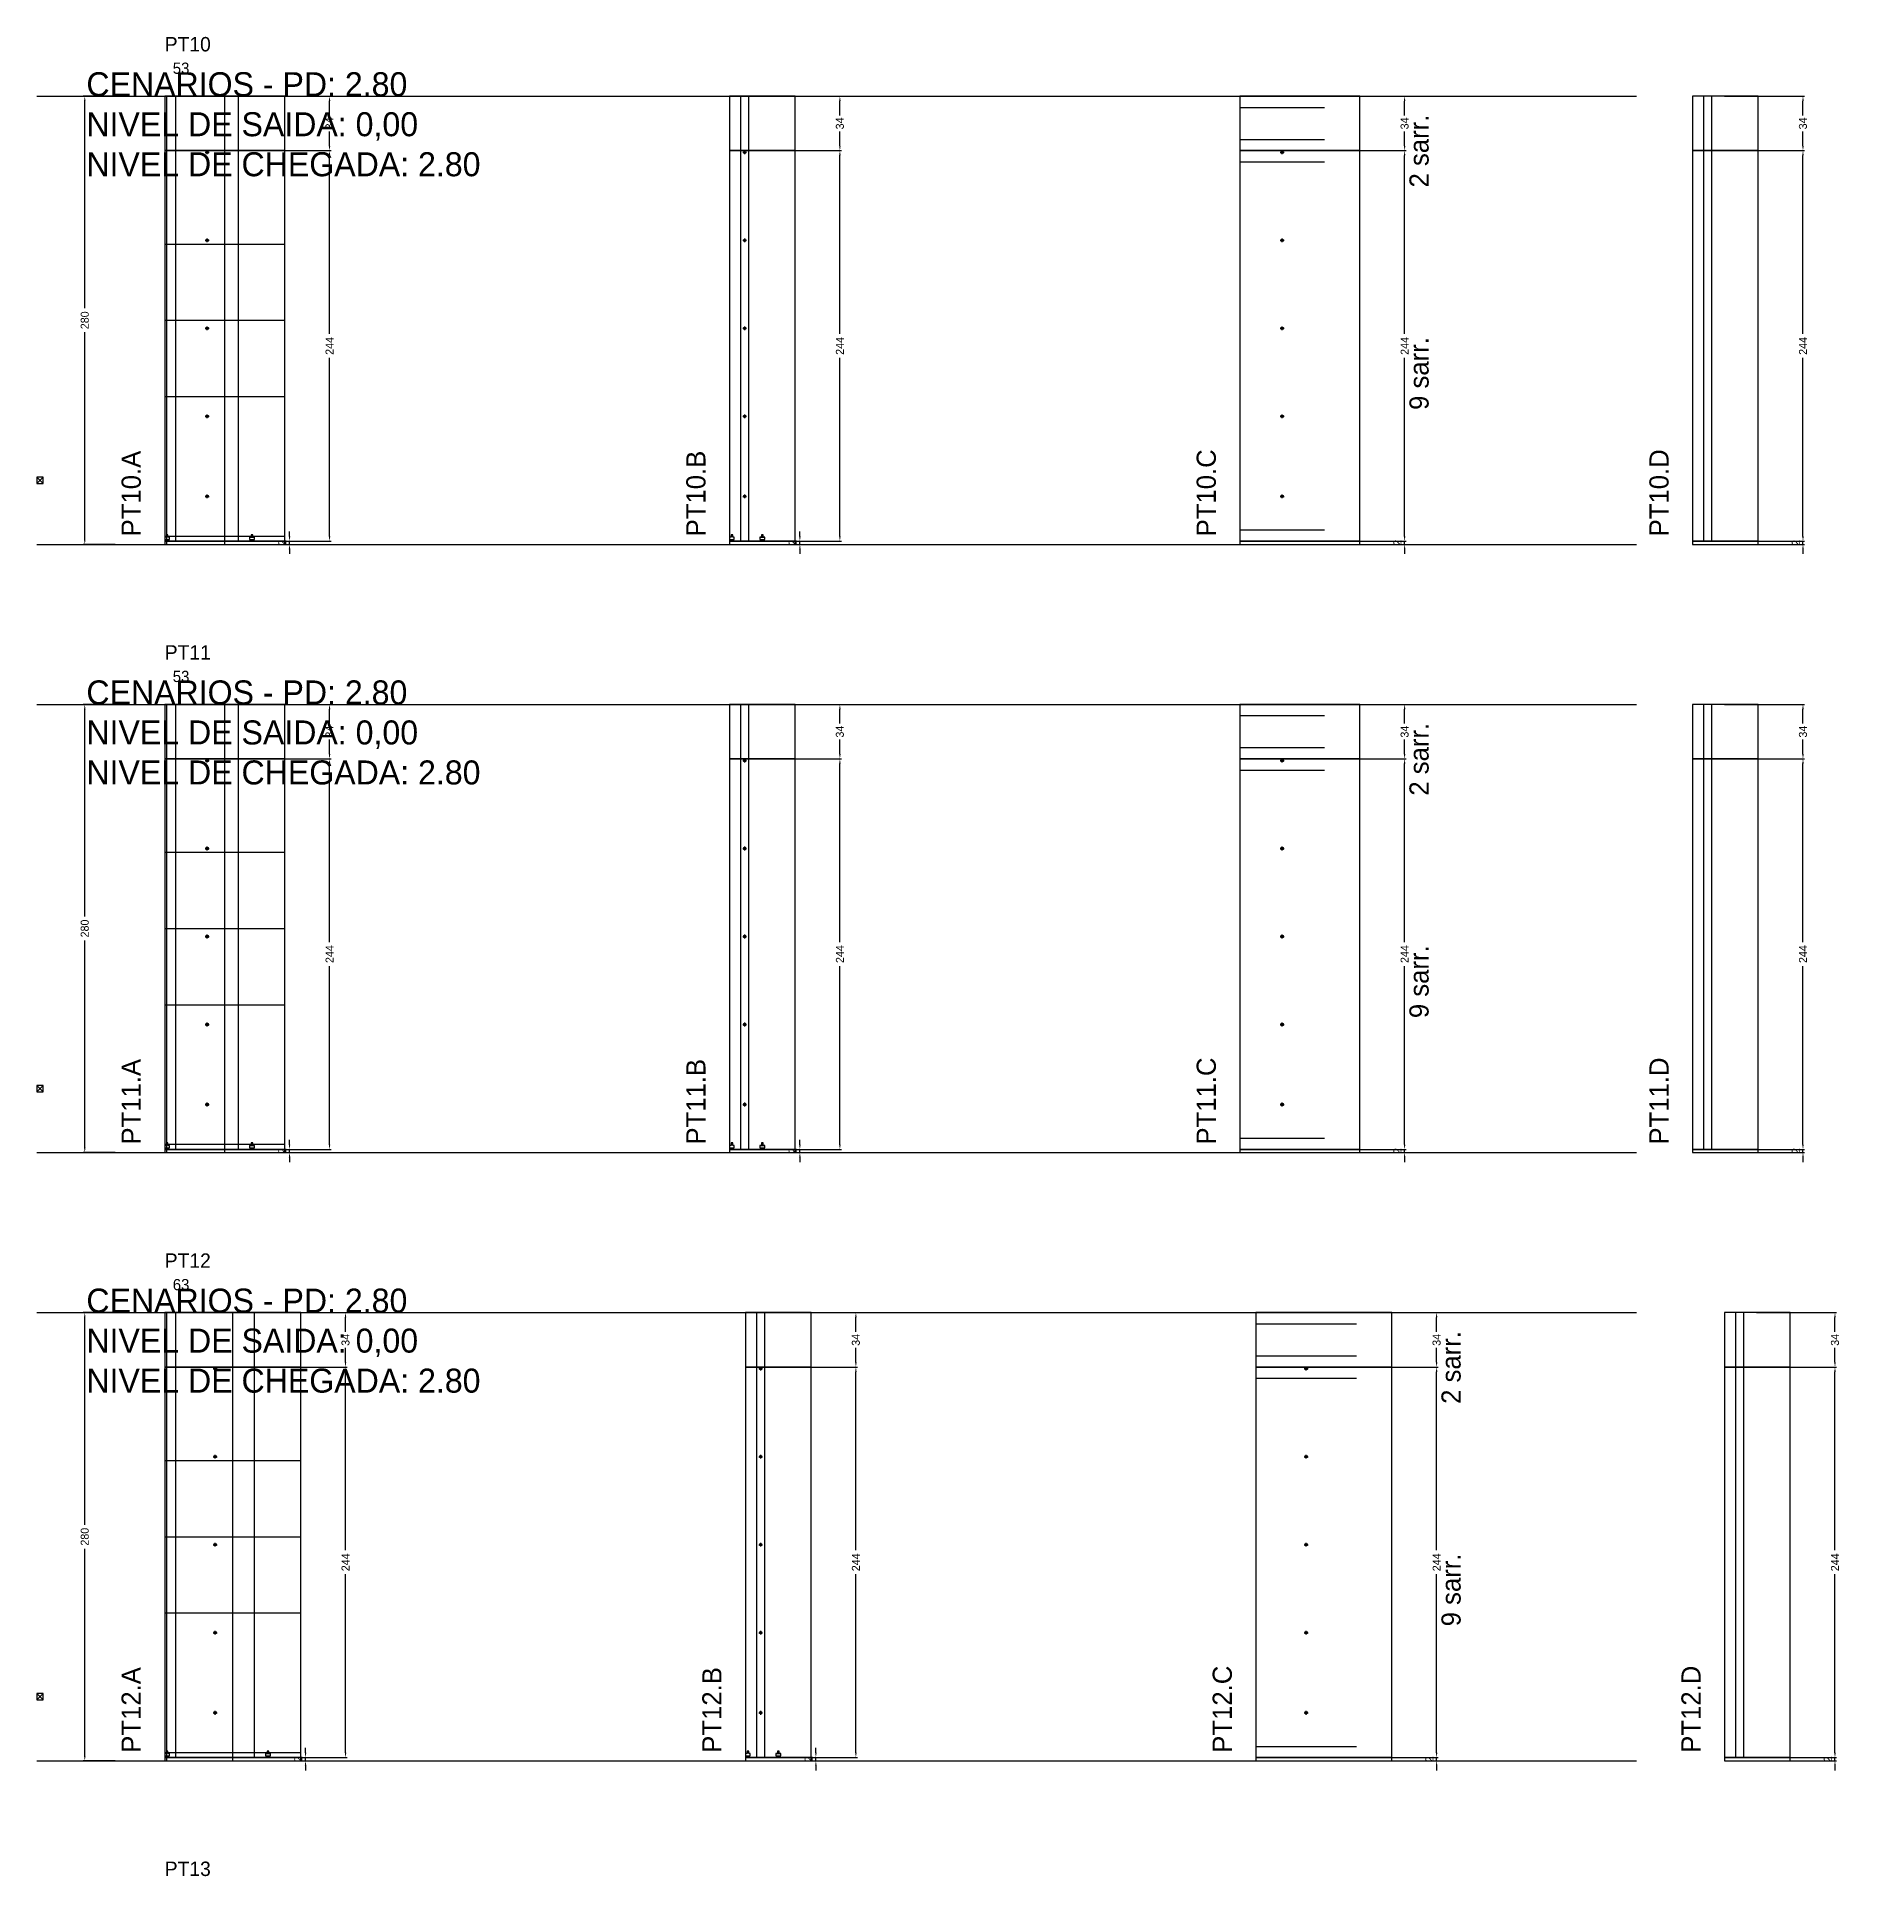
# Model space of a CAD drawing. Header units: centimetres. Extents: x -8500 to 4118, y -39526 to 295.
# Drawn here: x -7000 to -5873, y -35792 to -34643 of the extents above; entities that cross this region are included whole.
import ezdxf

# ---------------------------------------------------------------- set-up
doc = ezdxf.new("R2010")
doc.units = ezdxf.units.CM
doc.linetypes.add('DASHED', pattern=[2, -2])
for name, color, linetype in [('CHAPA', 140, 'Continuous'), ('COTA', 241, 'Continuous'), ('COTAS FURACAO', 16, 'Continuous'), ('Madeira', 30, 'Continuous'), ('MEIO_PONT', 160, 'Continuous'), ('NOMENCLATURA', 7, 'Continuous'), ('Nível', 160, 'Continuous'), ('Painéis', 200, 'Continuous'), ('Perfil Metálico', 150, 'Continuous'), ('SARR_2.2x7', 40, 'Continuous'), ('SARRAFO DE PRESSAO', 200, 'Continuous'), ('texto', 7, 'Continuous'), ('TEXTO_GERAL', 7, 'Continuous')]:
    doc.layers.add(name, color=color, linetype=linetype)
doc.dimstyles.new('PAINEL-NOVA', dxfattribs={"dimtxt": 5, "dimasz": 3, "dimexe": 1, "dimexo": 1, "dimgap": 1, "dimtad": 1, "dimcen": 2.5, "dimazin": 3, "dimtfac": 1, "dimtmove": 0, "dimatfit": 3})

# ---------------------------------------------------------------- blocks, each defined once
blk = doc.blocks.new('_CLOSEDFILLED')
at = {"color": 0, "linetype": 'BYBLOCK'}
blk.add_solid([(-1, 0.16), (0, 0), (-1, -0.16)], dxfattribs=at)
blk = doc.blocks.new('*D2367')
for p, q in [((-6951, -34680), (-6971, -34680)), ((-6970, -34812.5), (-6970, -34683)), ((-6970, -34957), (-6970, -34827.5)), ((-6951, -34960), (-6971, -34960))]:
    blk.add_line(p, q)
at = {"layer": 'Defpoints'}
for p in [(-6950, -34680), (-6970, -34960), (-6950, -34960)]:
    blk.add_point(p, dxfattribs=at)
at = {"layer": 'COTA', "xscale": 3, "yscale": 3}
for p, rotation in [((-6970, -34680), 90), ((-6970, -34960), 270)]:
    blk.add_blockref('_CLOSEDFILLED', p, dxfattribs=dict(at, rotation=rotation))
at = {"layer": 'COTA', "insert": (-6970, -34820), "char_height": 5, "attachment_point": 5, "rotation": 90}
blk.add_mtext('280', dxfattribs=at)
blk = doc.blocks.new('MULDURA')
at = {"layer": 'Paineis'}
for p, q in [((0, 0), (4, 4)), ((4, 0), (0, 4))]:
    blk.add_line(p, q, dxfattribs=at)
blk.add_lwpolyline([(0, 0), (4, 0), (4, 4), (0, 4)], close=True, dxfattribs=at)
blk = doc.blocks.new('*D2369')
for p, q in [((-6866, -34714), (-6816, -34714)), ((-6817, -34828.5), (-6817, -34717)), ((-6817, -34955), (-6817, -34843.5)), ((-6866, -34958), (-6816, -34958))]:
    blk.add_line(p, q)
at = {"layer": 'Defpoints'}
for p in [(-6867, -34714), (-6867, -34958), (-6817, -34958)]:
    blk.add_point(p, dxfattribs=at)
at = {"layer": 'COTA', "xscale": 3, "yscale": 3}
for p, rotation in [((-6817, -34714), 90), ((-6817, -34958), 270)]:
    blk.add_blockref('_CLOSEDFILLED', p, dxfattribs=dict(at, rotation=rotation))
at = {"layer": 'COTA', "insert": (-6817, -34836), "char_height": 5, "attachment_point": 5, "rotation": 90}
blk.add_mtext('244', dxfattribs=at)
blk = doc.blocks.new('*D2370')
for p, q in [((-6866, -34680), (-6816, -34680)), ((-6817, -34692), (-6817, -34683)), ((-6817, -34711), (-6817, -34702)), ((-6866, -34714), (-6816, -34714))]:
    blk.add_line(p, q)
at = {"layer": 'Defpoints'}
for p in [(-6867, -34680), (-6867, -34714), (-6817, -34714)]:
    blk.add_point(p, dxfattribs=at)
at = {"layer": 'COTA', "xscale": 3, "yscale": 3}
for p, rotation in [((-6817, -34680), 90), ((-6817, -34714), 270)]:
    blk.add_blockref('_CLOSEDFILLED', p, dxfattribs=dict(at, rotation=rotation))
at = {"layer": 'COTA', "insert": (-6817, -34697), "char_height": 5, "attachment_point": 5, "rotation": 90}
blk.add_mtext('34', dxfattribs=at)
blk = doc.blocks.new('SLIPTEE')
at = {"layer": 'Paineis'}
blk.add_lwpolyline([(0, 0), (3, 0), (3, 1.5), (2, 1.5), (2, 3), (1, 3), (1, 1.5), (0, 1.5)], close=True, dxfattribs=at)
blk = doc.blocks.new('SLIPTDD')
at = {"layer": 'Paineis'}
blk.add_line((0, 1.5), (3, 1.5), dxfattribs=at)
blk.add_lwpolyline([(0, 0), (3, 0), (3, 1.5), (2, 1.5), (2, 3), (1, 3), (1, 1.5), (0, 1.5)], close=True, dxfattribs=at)
blk = doc.blocks.new('furacao')
at = {"layer": 'COTAS FURACAO'}
for p, q in [((-1.2, 0), (1.2, 0)), ((0, -1.2), (0, 1.2))]:
    blk.add_line(p, q, dxfattribs=at)
blk.add_circle((0, 0), 0.8, dxfattribs=at)
blk = doc.blocks.new('*D2372')
for p, q in [((-6547, -34714), (-6497, -34714)), ((-6498, -34828.5), (-6498, -34717)), ((-6498, -34955), (-6498, -34843.5)), ((-6547, -34958), (-6497, -34958))]:
    blk.add_line(p, q)
at = {"layer": 'Defpoints'}
for p in [(-6548, -34714), (-6548, -34958), (-6498, -34958)]:
    blk.add_point(p, dxfattribs=at)
at = {"layer": 'COTA', "xscale": 3, "yscale": 3}
for p, rotation in [((-6498, -34714), 90), ((-6498, -34958), 270)]:
    blk.add_blockref('_CLOSEDFILLED', p, dxfattribs=dict(at, rotation=rotation))
at = {"layer": 'COTA', "insert": (-6498, -34836), "char_height": 5, "attachment_point": 5, "rotation": 90}
blk.add_mtext('244', dxfattribs=at)
blk = doc.blocks.new('*D2373')
for p, q in [((-6547, -34680), (-6497, -34680)), ((-6498, -34692), (-6498, -34683)), ((-6498, -34711), (-6498, -34702)), ((-6547, -34714), (-6497, -34714))]:
    blk.add_line(p, q)
at = {"layer": 'Defpoints'}
for p in [(-6548, -34680), (-6548, -34714), (-6498, -34714)]:
    blk.add_point(p, dxfattribs=at)
at = {"layer": 'COTA', "xscale": 3, "yscale": 3}
for p, rotation in [((-6498, -34680), 90), ((-6498, -34714), 270)]:
    blk.add_blockref('_CLOSEDFILLED', p, dxfattribs=dict(at, rotation=rotation))
at = {"layer": 'COTA', "insert": (-6498, -34697), "char_height": 5, "attachment_point": 5, "rotation": 90}
blk.add_mtext('34', dxfattribs=at)
blk = doc.blocks.new('*D2375')
for p, q in [((-6194, -34714), (-6144, -34714)), ((-6145, -34828.5), (-6145, -34717)), ((-6145, -34955), (-6145, -34843.5)), ((-6194, -34958), (-6144, -34958))]:
    blk.add_line(p, q)
at = {"layer": 'Defpoints'}
for p in [(-6195, -34714), (-6195, -34958), (-6145, -34958)]:
    blk.add_point(p, dxfattribs=at)
at = {"layer": 'COTA', "xscale": 3, "yscale": 3}
for p, rotation in [((-6145, -34714), 90), ((-6145, -34958), 270)]:
    blk.add_blockref('_CLOSEDFILLED', p, dxfattribs=dict(at, rotation=rotation))
at = {"layer": 'COTA', "insert": (-6145, -34836), "char_height": 5, "attachment_point": 5, "rotation": 90}
blk.add_mtext('244', dxfattribs=at)
blk = doc.blocks.new('*D2376')
for p, q in [((-6194, -34680), (-6144, -34680)), ((-6145, -34692), (-6145, -34683)), ((-6145, -34711), (-6145, -34702)), ((-6194, -34714), (-6144, -34714))]:
    blk.add_line(p, q)
at = {"layer": 'Defpoints'}
for p in [(-6195, -34680), (-6195, -34714), (-6145, -34714)]:
    blk.add_point(p, dxfattribs=at)
at = {"layer": 'COTA', "xscale": 3, "yscale": 3}
for p, rotation in [((-6145, -34680), 90), ((-6145, -34714), 270)]:
    blk.add_blockref('_CLOSEDFILLED', p, dxfattribs=dict(at, rotation=rotation))
at = {"layer": 'COTA', "insert": (-6145, -34697), "char_height": 5, "attachment_point": 5, "rotation": 90}
blk.add_mtext('34', dxfattribs=at)
blk = doc.blocks.new('*D2378')
for p, q in [((-5945, -34714), (-5895, -34714)), ((-5896, -34828.5), (-5896, -34717)), ((-5896, -34955), (-5896, -34843.5)), ((-5945, -34958), (-5895, -34958))]:
    blk.add_line(p, q)
at = {"layer": 'Defpoints'}
for p in [(-5946, -34714), (-5946, -34958), (-5896, -34958)]:
    blk.add_point(p, dxfattribs=at)
at = {"layer": 'COTA', "xscale": 3, "yscale": 3}
for p, rotation in [((-5896, -34714), 90), ((-5896, -34958), 270)]:
    blk.add_blockref('_CLOSEDFILLED', p, dxfattribs=dict(at, rotation=rotation))
at = {"layer": 'COTA', "insert": (-5896, -34836), "char_height": 5, "attachment_point": 5, "rotation": 90}
blk.add_mtext('244', dxfattribs=at)
blk = doc.blocks.new('*D2379')
for p, q in [((-5945, -34680), (-5895, -34680)), ((-5896, -34692), (-5896, -34683)), ((-5896, -34711), (-5896, -34702)), ((-5945, -34714), (-5895, -34714))]:
    blk.add_line(p, q)
at = {"layer": 'Defpoints'}
for p in [(-5946, -34680), (-5946, -34714), (-5896, -34714)]:
    blk.add_point(p, dxfattribs=at)
at = {"layer": 'COTA', "xscale": 3, "yscale": 3}
for p, rotation in [((-5896, -34680), 90), ((-5896, -34714), 270)]:
    blk.add_blockref('_CLOSEDFILLED', p, dxfattribs=dict(at, rotation=rotation))
at = {"layer": 'COTA', "insert": (-5896, -34697), "char_height": 5, "attachment_point": 5, "rotation": 90}
blk.add_mtext('34', dxfattribs=at)
blk = doc.blocks.new('*D2393')
for p, q in [((-6951, -35060), (-6971, -35060)), ((-6970, -35192.5), (-6970, -35063)), ((-6970, -35337), (-6970, -35207.5)), ((-6951, -35340), (-6971, -35340))]:
    blk.add_line(p, q)
at = {"layer": 'Defpoints'}
for p in [(-6950, -35060), (-6970, -35340), (-6950, -35340)]:
    blk.add_point(p, dxfattribs=at)
at = {"layer": 'COTA', "xscale": 3, "yscale": 3}
for p, rotation in [((-6970, -35060), 90), ((-6970, -35340), 270)]:
    blk.add_blockref('_CLOSEDFILLED', p, dxfattribs=dict(at, rotation=rotation))
at = {"layer": 'COTA', "insert": (-6970, -35200), "char_height": 5, "attachment_point": 5, "rotation": 90}
blk.add_mtext('280', dxfattribs=at)
blk = doc.blocks.new('*D2395')
for p, q in [((-6866, -35094), (-6816, -35094)), ((-6817, -35208.5), (-6817, -35097)), ((-6817, -35335), (-6817, -35223.5)), ((-6866, -35338), (-6816, -35338))]:
    blk.add_line(p, q)
at = {"layer": 'Defpoints'}
for p in [(-6867, -35094), (-6867, -35338), (-6817, -35338)]:
    blk.add_point(p, dxfattribs=at)
at = {"layer": 'COTA', "xscale": 3, "yscale": 3}
for p, rotation in [((-6817, -35094), 90), ((-6817, -35338), 270)]:
    blk.add_blockref('_CLOSEDFILLED', p, dxfattribs=dict(at, rotation=rotation))
at = {"layer": 'COTA', "insert": (-6817, -35216), "char_height": 5, "attachment_point": 5, "rotation": 90}
blk.add_mtext('244', dxfattribs=at)
blk = doc.blocks.new('*D2396')
for p, q in [((-6866, -35060), (-6816, -35060)), ((-6817, -35072), (-6817, -35063)), ((-6817, -35091), (-6817, -35082)), ((-6866, -35094), (-6816, -35094))]:
    blk.add_line(p, q)
at = {"layer": 'Defpoints'}
for p in [(-6867, -35060), (-6867, -35094), (-6817, -35094)]:
    blk.add_point(p, dxfattribs=at)
at = {"layer": 'COTA', "xscale": 3, "yscale": 3}
for p, rotation in [((-6817, -35060), 90), ((-6817, -35094), 270)]:
    blk.add_blockref('_CLOSEDFILLED', p, dxfattribs=dict(at, rotation=rotation))
at = {"layer": 'COTA', "insert": (-6817, -35077), "char_height": 5, "attachment_point": 5, "rotation": 90}
blk.add_mtext('34', dxfattribs=at)
blk = doc.blocks.new('*D2398')
for p, q in [((-6547, -35094), (-6497, -35094)), ((-6498, -35208.5), (-6498, -35097)), ((-6498, -35335), (-6498, -35223.5)), ((-6547, -35338), (-6497, -35338))]:
    blk.add_line(p, q)
at = {"layer": 'Defpoints'}
for p in [(-6548, -35094), (-6548, -35338), (-6498, -35338)]:
    blk.add_point(p, dxfattribs=at)
at = {"layer": 'COTA', "xscale": 3, "yscale": 3}
for p, rotation in [((-6498, -35094), 90), ((-6498, -35338), 270)]:
    blk.add_blockref('_CLOSEDFILLED', p, dxfattribs=dict(at, rotation=rotation))
at = {"layer": 'COTA', "insert": (-6498, -35216), "char_height": 5, "attachment_point": 5, "rotation": 90}
blk.add_mtext('244', dxfattribs=at)
blk = doc.blocks.new('*D2399')
for p, q in [((-6547, -35060), (-6497, -35060)), ((-6498, -35072), (-6498, -35063)), ((-6498, -35091), (-6498, -35082)), ((-6547, -35094), (-6497, -35094))]:
    blk.add_line(p, q)
at = {"layer": 'Defpoints'}
for p in [(-6548, -35060), (-6548, -35094), (-6498, -35094)]:
    blk.add_point(p, dxfattribs=at)
at = {"layer": 'COTA', "xscale": 3, "yscale": 3}
for p, rotation in [((-6498, -35060), 90), ((-6498, -35094), 270)]:
    blk.add_blockref('_CLOSEDFILLED', p, dxfattribs=dict(at, rotation=rotation))
at = {"layer": 'COTA', "insert": (-6498, -35077), "char_height": 5, "attachment_point": 5, "rotation": 90}
blk.add_mtext('34', dxfattribs=at)
blk = doc.blocks.new('*D2401')
for p, q in [((-6194, -35094), (-6144, -35094)), ((-6145, -35208.5), (-6145, -35097)), ((-6145, -35335), (-6145, -35223.5)), ((-6194, -35338), (-6144, -35338))]:
    blk.add_line(p, q)
at = {"layer": 'Defpoints'}
for p in [(-6195, -35094), (-6195, -35338), (-6145, -35338)]:
    blk.add_point(p, dxfattribs=at)
at = {"layer": 'COTA', "xscale": 3, "yscale": 3}
for p, rotation in [((-6145, -35094), 90), ((-6145, -35338), 270)]:
    blk.add_blockref('_CLOSEDFILLED', p, dxfattribs=dict(at, rotation=rotation))
at = {"layer": 'COTA', "insert": (-6145, -35216), "char_height": 5, "attachment_point": 5, "rotation": 90}
blk.add_mtext('244', dxfattribs=at)
blk = doc.blocks.new('*D2402')
for p, q in [((-6194, -35060), (-6144, -35060)), ((-6145, -35072), (-6145, -35063)), ((-6145, -35091), (-6145, -35082)), ((-6194, -35094), (-6144, -35094))]:
    blk.add_line(p, q)
at = {"layer": 'Defpoints'}
for p in [(-6195, -35060), (-6195, -35094), (-6145, -35094)]:
    blk.add_point(p, dxfattribs=at)
at = {"layer": 'COTA', "xscale": 3, "yscale": 3}
for p, rotation in [((-6145, -35060), 90), ((-6145, -35094), 270)]:
    blk.add_blockref('_CLOSEDFILLED', p, dxfattribs=dict(at, rotation=rotation))
at = {"layer": 'COTA', "insert": (-6145, -35077), "char_height": 5, "attachment_point": 5, "rotation": 90}
blk.add_mtext('34', dxfattribs=at)
blk = doc.blocks.new('*D2404')
for p, q in [((-5945, -35094), (-5895, -35094)), ((-5896, -35208.5), (-5896, -35097)), ((-5896, -35335), (-5896, -35223.5)), ((-5945, -35338), (-5895, -35338))]:
    blk.add_line(p, q)
at = {"layer": 'Defpoints'}
for p in [(-5946, -35094), (-5946, -35338), (-5896, -35338)]:
    blk.add_point(p, dxfattribs=at)
at = {"layer": 'COTA', "xscale": 3, "yscale": 3}
for p, rotation in [((-5896, -35094), 90), ((-5896, -35338), 270)]:
    blk.add_blockref('_CLOSEDFILLED', p, dxfattribs=dict(at, rotation=rotation))
at = {"layer": 'COTA', "insert": (-5896, -35216), "char_height": 5, "attachment_point": 5, "rotation": 90}
blk.add_mtext('244', dxfattribs=at)
blk = doc.blocks.new('*D2405')
for p, q in [((-5945, -35060), (-5895, -35060)), ((-5896, -35072), (-5896, -35063)), ((-5896, -35091), (-5896, -35082)), ((-5945, -35094), (-5895, -35094))]:
    blk.add_line(p, q)
at = {"layer": 'Defpoints'}
for p in [(-5946, -35060), (-5946, -35094), (-5896, -35094)]:
    blk.add_point(p, dxfattribs=at)
at = {"layer": 'COTA', "xscale": 3, "yscale": 3}
for p, rotation in [((-5896, -35060), 90), ((-5896, -35094), 270)]:
    blk.add_blockref('_CLOSEDFILLED', p, dxfattribs=dict(at, rotation=rotation))
at = {"layer": 'COTA', "insert": (-5896, -35077), "char_height": 5, "attachment_point": 5, "rotation": 90}
blk.add_mtext('34', dxfattribs=at)
blk = doc.blocks.new('*D2419')
for p, q in [((-6951, -35440), (-6971, -35440)), ((-6970, -35572.5), (-6970, -35443)), ((-6970, -35717), (-6970, -35587.5)), ((-6951, -35720), (-6971, -35720))]:
    blk.add_line(p, q)
at = {"layer": 'Defpoints'}
for p in [(-6950, -35440), (-6970, -35720), (-6950, -35720)]:
    blk.add_point(p, dxfattribs=at)
at = {"layer": 'COTA', "xscale": 3, "yscale": 3}
for p, rotation in [((-6970, -35440), 90), ((-6970, -35720), 270)]:
    blk.add_blockref('_CLOSEDFILLED', p, dxfattribs=dict(at, rotation=rotation))
at = {"layer": 'COTA', "insert": (-6970, -35580), "char_height": 5, "attachment_point": 5, "rotation": 90}
blk.add_mtext('280', dxfattribs=at)
blk = doc.blocks.new('*D2421')
for p, q in [((-6856, -35474), (-6806, -35474)), ((-6807, -35588.5), (-6807, -35477)), ((-6807, -35715), (-6807, -35603.5)), ((-6856, -35718), (-6806, -35718))]:
    blk.add_line(p, q)
at = {"layer": 'Defpoints'}
for p in [(-6857, -35474), (-6857, -35718), (-6807, -35718)]:
    blk.add_point(p, dxfattribs=at)
at = {"layer": 'COTA', "xscale": 3, "yscale": 3}
for p, rotation in [((-6807, -35474), 90), ((-6807, -35718), 270)]:
    blk.add_blockref('_CLOSEDFILLED', p, dxfattribs=dict(at, rotation=rotation))
at = {"layer": 'COTA', "insert": (-6807, -35596), "char_height": 5, "attachment_point": 5, "rotation": 90}
blk.add_mtext('244', dxfattribs=at)
blk = doc.blocks.new('*D2422')
for p, q in [((-6856, -35440), (-6806, -35440)), ((-6807, -35452), (-6807, -35443)), ((-6807, -35471), (-6807, -35462)), ((-6856, -35474), (-6806, -35474))]:
    blk.add_line(p, q)
at = {"layer": 'Defpoints'}
for p in [(-6857, -35440), (-6857, -35474), (-6807, -35474)]:
    blk.add_point(p, dxfattribs=at)
at = {"layer": 'COTA', "xscale": 3, "yscale": 3}
for p, rotation in [((-6807, -35440), 90), ((-6807, -35474), 270)]:
    blk.add_blockref('_CLOSEDFILLED', p, dxfattribs=dict(at, rotation=rotation))
at = {"layer": 'COTA', "insert": (-6807, -35457), "char_height": 5, "attachment_point": 5, "rotation": 90}
blk.add_mtext('34', dxfattribs=at)
blk = doc.blocks.new('*D2424')
for p, q in [((-6537, -35474), (-6487, -35474)), ((-6488, -35588.5), (-6488, -35477)), ((-6488, -35715), (-6488, -35603.5)), ((-6537, -35718), (-6487, -35718))]:
    blk.add_line(p, q)
at = {"layer": 'Defpoints'}
for p in [(-6538, -35474), (-6538, -35718), (-6488, -35718)]:
    blk.add_point(p, dxfattribs=at)
at = {"layer": 'COTA', "xscale": 3, "yscale": 3}
for p, rotation in [((-6488, -35474), 90), ((-6488, -35718), 270)]:
    blk.add_blockref('_CLOSEDFILLED', p, dxfattribs=dict(at, rotation=rotation))
at = {"layer": 'COTA', "insert": (-6488, -35596), "char_height": 5, "attachment_point": 5, "rotation": 90}
blk.add_mtext('244', dxfattribs=at)
blk = doc.blocks.new('*D2425')
for p, q in [((-6537, -35440), (-6487, -35440)), ((-6488, -35452), (-6488, -35443)), ((-6488, -35471), (-6488, -35462)), ((-6537, -35474), (-6487, -35474))]:
    blk.add_line(p, q)
at = {"layer": 'Defpoints'}
for p in [(-6538, -35440), (-6538, -35474), (-6488, -35474)]:
    blk.add_point(p, dxfattribs=at)
at = {"layer": 'COTA', "xscale": 3, "yscale": 3}
for p, rotation in [((-6488, -35440), 90), ((-6488, -35474), 270)]:
    blk.add_blockref('_CLOSEDFILLED', p, dxfattribs=dict(at, rotation=rotation))
at = {"layer": 'COTA', "insert": (-6488, -35457), "char_height": 5, "attachment_point": 5, "rotation": 90}
blk.add_mtext('34', dxfattribs=at)
blk = doc.blocks.new('*D2427')
for p, q in [((-6174, -35474), (-6124, -35474)), ((-6125, -35588.5), (-6125, -35477)), ((-6125, -35715), (-6125, -35603.5)), ((-6174, -35718), (-6124, -35718))]:
    blk.add_line(p, q)
at = {"layer": 'Defpoints'}
for p in [(-6175, -35474), (-6175, -35718), (-6125, -35718)]:
    blk.add_point(p, dxfattribs=at)
at = {"layer": 'COTA', "xscale": 3, "yscale": 3}
for p, rotation in [((-6125, -35474), 90), ((-6125, -35718), 270)]:
    blk.add_blockref('_CLOSEDFILLED', p, dxfattribs=dict(at, rotation=rotation))
at = {"layer": 'COTA', "insert": (-6125, -35596), "char_height": 5, "attachment_point": 5, "rotation": 90}
blk.add_mtext('244', dxfattribs=at)
blk = doc.blocks.new('*D2428')
for p, q in [((-6174, -35440), (-6124, -35440)), ((-6125, -35452), (-6125, -35443)), ((-6125, -35471), (-6125, -35462)), ((-6174, -35474), (-6124, -35474))]:
    blk.add_line(p, q)
at = {"layer": 'Defpoints'}
for p in [(-6175, -35440), (-6175, -35474), (-6125, -35474)]:
    blk.add_point(p, dxfattribs=at)
at = {"layer": 'COTA', "xscale": 3, "yscale": 3}
for p, rotation in [((-6125, -35440), 90), ((-6125, -35474), 270)]:
    blk.add_blockref('_CLOSEDFILLED', p, dxfattribs=dict(at, rotation=rotation))
at = {"layer": 'COTA', "insert": (-6125, -35457), "char_height": 5, "attachment_point": 5, "rotation": 90}
blk.add_mtext('34', dxfattribs=at)
blk = doc.blocks.new('*D2430')
for p, q in [((-5925, -35474), (-5875, -35474)), ((-5876, -35588.5), (-5876, -35477)), ((-5876, -35715), (-5876, -35603.5)), ((-5925, -35718), (-5875, -35718))]:
    blk.add_line(p, q)
at = {"layer": 'Defpoints'}
for p in [(-5926, -35474), (-5926, -35718), (-5876, -35718)]:
    blk.add_point(p, dxfattribs=at)
at = {"layer": 'COTA', "xscale": 3, "yscale": 3}
for p, rotation in [((-5876, -35474), 90), ((-5876, -35718), 270)]:
    blk.add_blockref('_CLOSEDFILLED', p, dxfattribs=dict(at, rotation=rotation))
at = {"layer": 'COTA', "insert": (-5876, -35596), "char_height": 5, "attachment_point": 5, "rotation": 90}
blk.add_mtext('244', dxfattribs=at)
blk = doc.blocks.new('*D2431')
for p, q in [((-5925, -35440), (-5875, -35440)), ((-5876, -35452), (-5876, -35443)), ((-5876, -35471), (-5876, -35462)), ((-5925, -35474), (-5875, -35474))]:
    blk.add_line(p, q)
at = {"layer": 'Defpoints'}
for p in [(-5926, -35440), (-5926, -35474), (-5876, -35474)]:
    blk.add_point(p, dxfattribs=at)
at = {"layer": 'COTA', "xscale": 3, "yscale": 3}
for p, rotation in [((-5876, -35440), 90), ((-5876, -35474), 270)]:
    blk.add_blockref('_CLOSEDFILLED', p, dxfattribs=dict(at, rotation=rotation))
at = {"layer": 'COTA', "insert": (-5876, -35457), "char_height": 5, "attachment_point": 5, "rotation": 90}
blk.add_mtext('34', dxfattribs=at)

msp = doc.modelspace()

# ---------------------------------------------------------------- linework, layer by layer
at = {"layer": 'CHAPA'}
for points in [[(-6920, -34960), (-6918.8, -34960), (-6918.8, -34680), (-6920, -34680)], [(-6920, -35340), (-6918.8, -35340), (-6918.8, -35060), (-6920, -35060)], [(-6920, -35720), (-6918.8, -35720), (-6918.8, -35440), (-6920, -35440)]]:
    msp.add_lwpolyline(points, close=True, dxfattribs=at)
at = {"layer": 'Madeira'}
for points in [[(-6920, -34772.4), (-6845, -34772.4)], [(-6920, -34867.6), (-6845, -34867.6)], [(-6920, -35152.4), (-6845, -35152.4)], [(-6920, -35247.6), (-6845, -35247.6)], [(-6920, -35532.4), (-6835, -35532.4)], [(-6920, -35627.6), (-6835, -35627.6)]]:
    msp.add_lwpolyline(points, dxfattribs=at)
at = {"layer": 'MEIO_PONT'}
for points in [[(-6920, -34820), (-6845, -34820)], [(-6920, -35200), (-6845, -35200)], [(-6920, -35580), (-6835, -35580)]]:
    msp.add_lwpolyline(points, dxfattribs=at)
at = {"layer": 'Nível', "linetype": 'DASHED'}
for points in [[(-7000, -34680), (-6000, -34680)], [(-7000, -34960), (-6000, -34960)], [(-7000, -35060), (-6000, -35060)], [(-7000, -35340), (-6000, -35340)], [(-7000, -35440), (-6000, -35440)], [(-7000, -35720), (-6000, -35720)]]:
    msp.add_lwpolyline(points, dxfattribs=at)
at = {"layer": 'Painéis'}
for points in [[(-6920, -34714), (-6845, -34714), (-6845, -34680), (-6920, -34680)], [(-6920, -34960), (-6845, -34960), (-6845, -34680), (-6920, -34680)], [(-6567, -34714), (-6526, -34714), (-6526, -34680), (-6567, -34680)], [(-6248, -34714), (-6173, -34714), (-6173, -34680), (-6248, -34680)], [(-5965, -34714), (-5924, -34714), (-5924, -34680), (-5965, -34680)], [(-6920, -34958), (-6845, -34958), (-6845, -34714), (-6920, -34714)], [(-6567, -34958), (-6526, -34958), (-6526, -34714), (-6567, -34714)], [(-6248, -34958), (-6173, -34958), (-6173, -34714), (-6248, -34714)], [(-5965, -34958), (-5924, -34958), (-5924, -34714), (-5965, -34714)], [(-6920, -34960), (-6845, -34960), (-6845, -34958), (-6920, -34958)], [(-6567, -34960), (-6526, -34960), (-6526, -34958), (-6567, -34958)], [(-6248, -34960), (-6173, -34960), (-6173, -34958), (-6248, -34958)], [(-5965, -34960), (-5924, -34960), (-5924, -34958), (-5965, -34958)], [(-6920, -35094), (-6845, -35094), (-6845, -35060), (-6920, -35060)], [(-6920, -35340), (-6845, -35340), (-6845, -35060), (-6920, -35060)], [(-6567, -35094), (-6526, -35094), (-6526, -35060), (-6567, -35060)], [(-6248, -35094), (-6173, -35094), (-6173, -35060), (-6248, -35060)], [(-5965, -35094), (-5924, -35094), (-5924, -35060), (-5965, -35060)], [(-6920, -35338), (-6845, -35338), (-6845, -35094), (-6920, -35094)], [(-6567, -35338), (-6526, -35338), (-6526, -35094), (-6567, -35094)], [(-6248, -35338), (-6173, -35338), (-6173, -35094), (-6248, -35094)], [(-5965, -35338), (-5924, -35338), (-5924, -35094), (-5965, -35094)], [(-6920, -35340), (-6845, -35340), (-6845, -35338), (-6920, -35338)], [(-6567, -35340), (-6526, -35340), (-6526, -35338), (-6567, -35338)], [(-6248, -35340), (-6173, -35340), (-6173, -35338), (-6248, -35338)], [(-5965, -35340), (-5924, -35340), (-5924, -35338), (-5965, -35338)], [(-6920, -35474), (-6835, -35474), (-6835, -35440), (-6920, -35440)], [(-6920, -35720), (-6835, -35720), (-6835, -35440), (-6920, -35440)], [(-6557, -35474), (-6516, -35474), (-6516, -35440), (-6557, -35440)], [(-6238, -35474), (-6153, -35474), (-6153, -35440), (-6238, -35440)], [(-5945, -35474), (-5904, -35474), (-5904, -35440), (-5945, -35440)], [(-6920, -35718), (-6835, -35718), (-6835, -35474), (-6920, -35474)], [(-6557, -35718), (-6516, -35718), (-6516, -35474), (-6557, -35474)], [(-6238, -35718), (-6153, -35718), (-6153, -35474), (-6238, -35474)], [(-5945, -35718), (-5904, -35718), (-5904, -35474), (-5945, -35474)], [(-6920, -35720), (-6835, -35720), (-6835, -35718), (-6920, -35718)], [(-6557, -35720), (-6516, -35720), (-6516, -35718), (-6557, -35718)], [(-6238, -35720), (-6153, -35720), (-6153, -35718), (-6238, -35718)], [(-5945, -35720), (-5904, -35720), (-5904, -35718), (-5945, -35718)]]:
    msp.add_lwpolyline(points, close=True, dxfattribs=at)
at = {"layer": 'Perfil Metálico'}
for p, q in [((-6882.5, -34960), (-6882.5, -34680)), ((-6882.5, -35340), (-6882.5, -35060)), ((-6877.5, -35720), (-6877.5, -35440))]:
    msp.add_line(p, q, dxfattribs=at)
at = {"layer": 'SARR_2.2x7'}
for points in [[(-6913, -34714), (-6913, -34680)], [(-6874, -34714), (-6874, -34680)], [(-6560, -34714), (-6560, -34680)], [(-6555, -34714), (-6555, -34680)], [(-5958, -34714), (-5958, -34680)], [(-5953, -34714), (-5953, -34680)], [(-6248, -34687), (-6195, -34687)], [(-6248, -34707), (-6195, -34707)], [(-6248, -34721), (-6195, -34721)], [(-6248, -34951), (-6195, -34951)], [(-6913, -35094), (-6913, -35060)], [(-6874, -35094), (-6874, -35060)], [(-6560, -35094), (-6560, -35060)], [(-6555, -35094), (-6555, -35060)], [(-5958, -35094), (-5958, -35060)], [(-5953, -35094), (-5953, -35060)], [(-6248, -35067), (-6195, -35067)], [(-6248, -35087), (-6195, -35087)], [(-6248, -35101), (-6195, -35101)], [(-6248, -35331), (-6195, -35331)], [(-6913, -35474), (-6913, -35440)], [(-6864, -35474), (-6864, -35440)], [(-6550, -35474), (-6550, -35440)], [(-6545, -35474), (-6545, -35440)], [(-5938, -35474), (-5938, -35440)], [(-5933, -35474), (-5933, -35440)], [(-6238, -35447), (-6175, -35447)], [(-6238, -35467), (-6175, -35467)], [(-6238, -35481), (-6175, -35481)], [(-6238, -35711), (-6175, -35711)]]:
    msp.add_lwpolyline(points, dxfattribs=at)
at = {"layer": 'SARR_2.2x7', "linetype": 'DASHED'}
for points in [[(-6913, -34958), (-6913, -34714)], [(-6874, -34958), (-6874, -34714)], [(-6560, -34958), (-6560, -34714)], [(-6555, -34958), (-6555, -34714)], [(-5958, -34958), (-5958, -34714)], [(-5953, -34958), (-5953, -34714)], [(-6913, -35338), (-6913, -35094)], [(-6874, -35338), (-6874, -35094)], [(-6560, -35338), (-6560, -35094)], [(-6555, -35338), (-6555, -35094)], [(-5958, -35338), (-5958, -35094)], [(-5953, -35338), (-5953, -35094)], [(-6913, -35718), (-6913, -35474)], [(-6864, -35718), (-6864, -35474)], [(-6550, -35718), (-6550, -35474)], [(-6545, -35718), (-6545, -35474)], [(-5938, -35718), (-5938, -35474)], [(-5933, -35718), (-5933, -35474)]]:
    msp.add_lwpolyline(points, dxfattribs=at)
at = {"layer": 'SARRAFO DE PRESSAO'}
for points in [[(-6920, -34960), (-6845, -34960), (-6845, -34955), (-6920, -34955)], [(-6920, -35340), (-6845, -35340), (-6845, -35335), (-6920, -35335)], [(-6920, -35720), (-6835, -35720), (-6835, -35715), (-6920, -35715)]]:
    msp.add_lwpolyline(points, close=True, dxfattribs=at)

# ---------------------------------------------------------------- block references
at = {"layer": 'COTA'}
for name, p in [('furacao', (-6893.5, -34715)), ('furacao', (-6557.5, -34715)), ('furacao', (-6221.5, -34715)), ('furacao', (-6893.5, -34770)), ('furacao', (-6557.5, -34770)), ('furacao', (-6221.5, -34770)), ('furacao', (-6893.5, -34825)), ('furacao', (-6557.5, -34825)), ('furacao', (-6221.5, -34825)), ('furacao', (-6893.5, -34880)), ('furacao', (-6557.5, -34880)), ('furacao', (-6221.5, -34880)), ('MULDURA', (-7000, -34922)), ('furacao', (-6893.5, -34930)), ('furacao', (-6557.5, -34930)), ('furacao', (-6221.5, -34930)), ('SLIPTEE', (-6920, -34957)), ('SLIPTDD', (-6867, -34957)), ('SLIPTEE', (-6567, -34957)), ('SLIPTDD', (-6548, -34957)), ('furacao', (-6893.5, -35095)), ('furacao', (-6557.5, -35095)), ('furacao', (-6221.5, -35095)), ('furacao', (-6893.5, -35150)), ('furacao', (-6557.5, -35150)), ('furacao', (-6221.5, -35150)), ('furacao', (-6893.5, -35205)), ('furacao', (-6557.5, -35205)), ('furacao', (-6221.5, -35205)), ('furacao', (-6893.5, -35260)), ('furacao', (-6557.5, -35260)), ('furacao', (-6221.5, -35260)), ('MULDURA', (-7000, -35302)), ('furacao', (-6893.5, -35310)), ('furacao', (-6557.5, -35310)), ('furacao', (-6221.5, -35310)), ('SLIPTEE', (-6920, -35337)), ('SLIPTDD', (-6867, -35337)), ('SLIPTEE', (-6567, -35337)), ('SLIPTDD', (-6548, -35337)), ('furacao', (-6888.5, -35475)), ('furacao', (-6547.5, -35475)), ('furacao', (-6206.5, -35475)), ('furacao', (-6888.5, -35530)), ('furacao', (-6547.5, -35530)), ('furacao', (-6206.5, -35530)), ('furacao', (-6888.5, -35585)), ('furacao', (-6547.5, -35585)), ('furacao', (-6206.5, -35585)), ('furacao', (-6888.5, -35640)), ('furacao', (-6547.5, -35640)), ('furacao', (-6206.5, -35640)), ('MULDURA', (-7000, -35682)), ('furacao', (-6888.5, -35690)), ('furacao', (-6547.5, -35690)), ('furacao', (-6206.5, -35690)), ('SLIPTEE', (-6920, -35717)), ('SLIPTDD', (-6857, -35717)), ('SLIPTEE', (-6557, -35717)), ('SLIPTDD', (-6538, -35717))]:
    msp.add_blockref(name, p, dxfattribs=at)

# ---------------------------------------------------------------- texts
at = {"layer": 'NOMENCLATURA'}
for s, p in [('CENARIOS - PD: 2.80', (-6969, -34680)), ('NIVEL DE SAIDA: 0,00', (-6969, -34705)), ('NIVEL DE CHEGADA: 2.80', (-6969, -34730)), ('CENARIOS - PD: 2.80', (-6969, -35060)), ('NIVEL DE SAIDA: 0,00', (-6969, -35085)), ('NIVEL DE CHEGADA: 2.80', (-6969, -35110)), ('CENARIOS - PD: 2.80', (-6969, -35440)), ('NIVEL DE SAIDA: 0,00', (-6969, -35465)), ('NIVEL DE CHEGADA: 2.80', (-6969, -35490))]:
    msp.add_text(s, height=15, dxfattribs=at).set_placement(p)
for s, p in [('2 sarr.', (-6130, -34737)), ('9 sarr.', (-6130, -34876)), ('PT10.A', (-6935, -34955)), ('PT10.B', (-6582, -34955)), ('PT10.C', (-6263, -34955)), ('PT10.D', (-5980, -34955)), ('2 sarr.', (-6130, -35117)), ('9 sarr.', (-6130, -35256)), ('PT11.A', (-6935, -35335)), ('PT11.B', (-6582, -35335)), ('PT11.C', (-6263, -35335)), ('PT11.D', (-5980, -35335)), ('2 sarr.', (-6110, -35497)), ('9 sarr.', (-6110, -35636)), ('PT12.A', (-6935, -35715)), ('PT12.C', (-6253, -35715)), ('PT12.D', (-5960, -35715)), ('PT12.B', (-6572, -35715))]:
    msp.add_text(s, height=12, rotation=90, dxfattribs=at).set_placement(p)
at = {"layer": 'texto'}
for s, p in [('53', (-6915, -34666)), ('53', (-6915, -35046)), ('63', (-6915, -35426))]:
    msp.add_text(s, height=7, dxfattribs=at).set_placement(p)
at = {"layer": 'TEXTO_GERAL'}
for s, p in [('PT10', (-6920, -34652)), ('PT11', (-6920, -35032)), ('PT12', (-6920, -35412)), ('PT13', (-6920, -35792))]:
    msp.add_text(s, height=9, dxfattribs=at).set_placement(p)

# ---------------------------------------------------------------- dimensions: what is measured, and where the dimension line sits
at = {"layer": 'COTA'}
for base, p1, p2, picture, middle in [((-6970, -34960), (-6950, -34960), (-6950, -34680), '*D2367', (-6970, -34820)), ((-6817, -34714), (-6867, -34714), (-6867, -34680), '*D2370', (-6817, -34697)), ((-6498, -34714), (-6548, -34714), (-6548, -34680), '*D2373', (-6498, -34697)), ((-6145, -34714), (-6195, -34714), (-6195, -34680), '*D2376', (-6145, -34697)), ((-5896, -34714), (-5946, -34714), (-5946, -34680), '*D2379', (-5896, -34697)), ((-6817, -34958), (-6867, -34958), (-6867, -34714), '*D2369', (-6817, -34836)), ((-6498, -34958), (-6548, -34958), (-6548, -34714), '*D2372', (-6498, -34836)), ((-6145, -34958), (-6195, -34958), (-6195, -34714), '*D2375', (-6145, -34836)), ((-5896, -34958), (-5946, -34958), (-5946, -34714), '*D2378', (-5896, -34836)), ((-6970, -35340), (-6950, -35340), (-6950, -35060), '*D2393', (-6970, -35200)), ((-6817, -35094), (-6867, -35094), (-6867, -35060), '*D2396', (-6817, -35077)), ((-6498, -35094), (-6548, -35094), (-6548, -35060), '*D2399', (-6498, -35077)), ((-6145, -35094), (-6195, -35094), (-6195, -35060), '*D2402', (-6145, -35077)), ((-5896, -35094), (-5946, -35094), (-5946, -35060), '*D2405', (-5896, -35077)), ((-6817, -35338), (-6867, -35338), (-6867, -35094), '*D2395', (-6817, -35216)), ((-6498, -35338), (-6548, -35338), (-6548, -35094), '*D2398', (-6498, -35216)), ((-6145, -35338), (-6195, -35338), (-6195, -35094), '*D2401', (-6145, -35216)), ((-5896, -35338), (-5946, -35338), (-5946, -35094), '*D2404', (-5896, -35216)), ((-6970, -35720), (-6950, -35720), (-6950, -35440), '*D2419', (-6970, -35580)), ((-6807, -35474), (-6857, -35474), (-6857, -35440), '*D2422', (-6807, -35457)), ((-6488, -35474), (-6538, -35474), (-6538, -35440), '*D2425', (-6488, -35457)), ((-6125, -35474), (-6175, -35474), (-6175, -35440), '*D2428', (-6125, -35457)), ((-5876, -35474), (-5926, -35474), (-5926, -35440), '*D2431', (-5876, -35457)), ((-6807, -35718), (-6857, -35718), (-6857, -35474), '*D2421', (-6807, -35596)), ((-6488, -35718), (-6538, -35718), (-6538, -35474), '*D2424', (-6488, -35596)), ((-6125, -35718), (-6175, -35718), (-6175, -35474), '*D2427', (-6125, -35596)), ((-5876, -35718), (-5926, -35718), (-5926, -35474), '*D2430', (-5876, -35596))]:
    dim = msp.add_linear_dim(base=base, p1=p1, p2=p2, angle=90, dimstyle='PAINEL-NOVA', dxfattribs=at)
    dim.commit()
    dim.dimension.update_dxf_attribs({"geometry": picture, "text_midpoint": middle})
for base, p1, p2 in [((-6842, -34960), (-6867, -34960), (-6867, -34958)), ((-6523, -34960), (-6548, -34960), (-6548, -34958)), ((-6145, -34960), (-6195, -34960), (-6195, -34958)), ((-5896, -34960), (-5946, -34960), (-5946, -34958)), ((-6842, -35340), (-6867, -35340), (-6867, -35338)), ((-6523, -35340), (-6548, -35340), (-6548, -35338)), ((-6145, -35340), (-6195, -35340), (-6195, -35338)), ((-5896, -35340), (-5946, -35340), (-5946, -35338)), ((-6832, -35720), (-6857, -35720), (-6857, -35718)), ((-6513, -35720), (-6538, -35720), (-6538, -35718)), ((-6125, -35720), (-6175, -35720), (-6175, -35718)), ((-5876, -35720), (-5926, -35720), (-5926, -35718))]:
    msp.add_linear_dim(base=base, p1=p1, p2=p2, angle=90, dimstyle='PAINEL-NOVA', dxfattribs=at).render()

doc.saveas('drawing.dxf')
